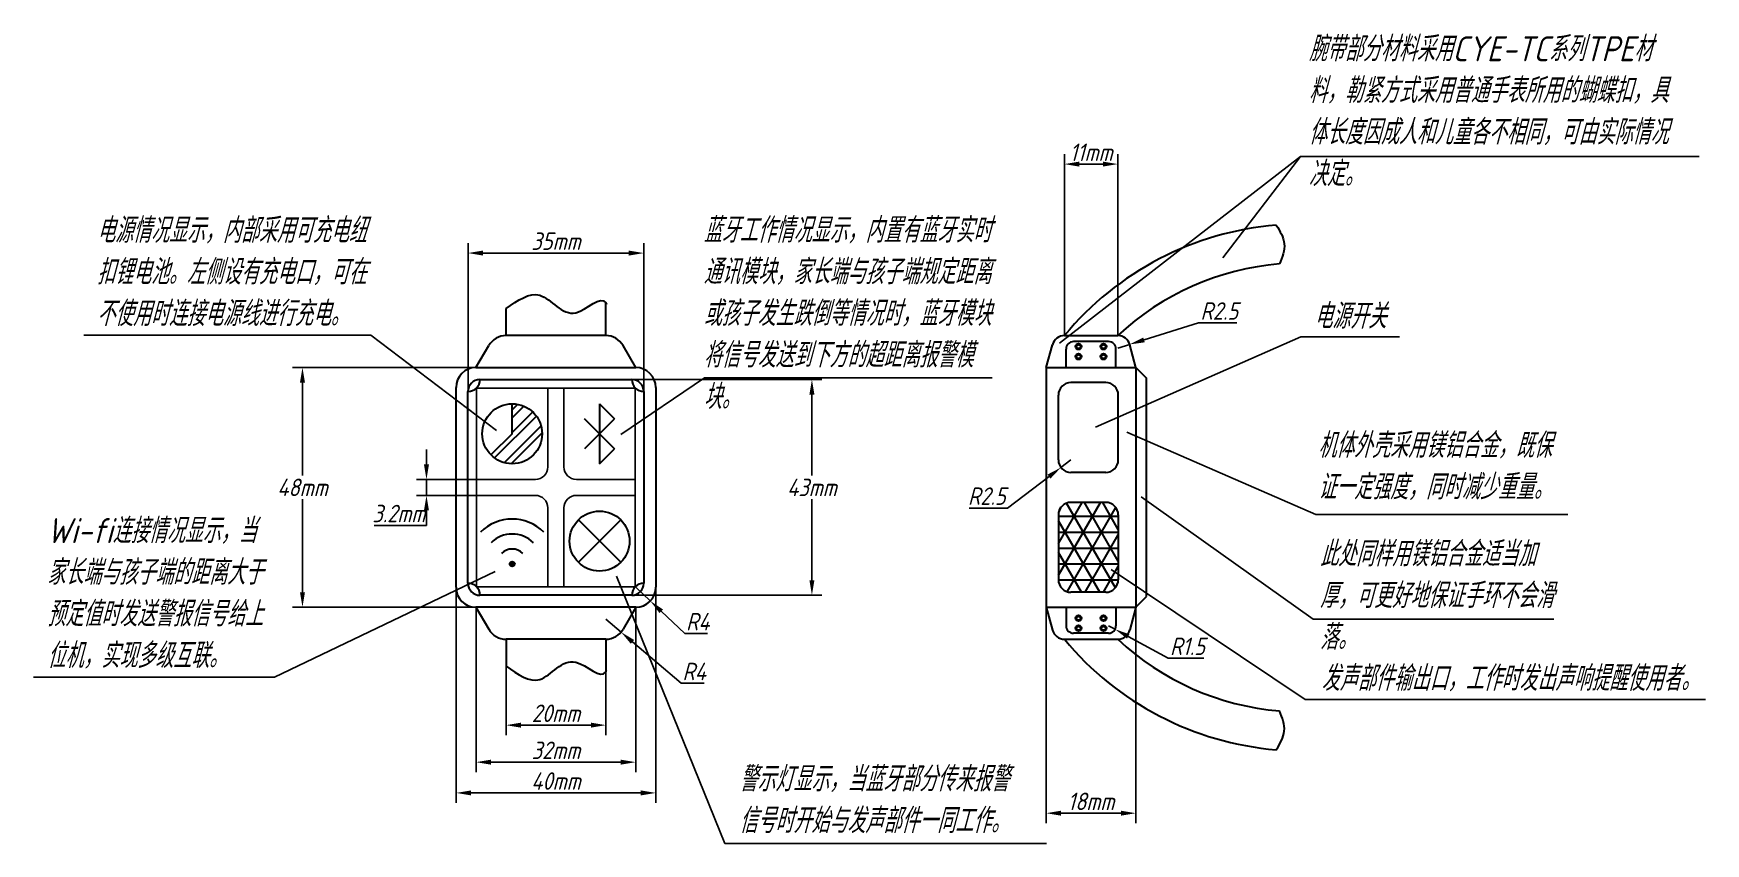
# Model space of a CAD drawing. Header units: millimetres. Extents: x 3078 to 3413, y 2379 to 2541.
import ezdxf

# ---------------------------------------------------------------- set-up
doc = ezdxf.new("R2010")
doc.units = ezdxf.units.MM
doc.header["$LTSCALE"] = 0.5
doc.layers.add('cu', color=7, linetype='Continuous', lineweight=30)
doc.styles.get("Standard").update_dxf_attribs({"font": 'gbeitc.shx', "bigfont": 'gbcbig.shx'})
doc.dimstyles.new('ISO-25', dxfattribs={"dimtxt": 3.5, "dimasz": 3, "dimexe": 2, "dimexo": 0, "dimtad": 1, "dimtih": 1, "dimtoh": 1, "dimdsep": 46, "dimtxsty": 'Standard', "dimcen": 2.5, "dimadec": 0, "dimazin": 0, "dimtfac": 1, "dimtmove": 0, "dimatfit": 3, "dimfxl": 1, "dimarcsym": 0})

# ---------------------------------------------------------------- blocks, each defined once
blk = doc.blocks.new('*D3')
at = {"color": 0, "lineweight": -2, "transparency": 16777216}
for p, q in [((3162.65, 2430.54), (3162.65, 2387.35)), ((3202.65, 2430.54), (3202.65, 2387.35)), ((3165.65, 2389.35), (3199.65, 2389.35))]:
    blk.add_line(p, q, dxfattribs=at)
at = {"color": 0, "transparency": 16777216}
for points in [[(3165.65, 2389.85), (3165.65, 2388.85), (3162.65, 2389.35)], [(3199.65, 2389.85), (3199.65, 2388.85), (3202.65, 2389.35)]]:
    blk.add_solid(points, dxfattribs=at)
at = {"layer": 'Defpoints', "color": 0, "transparency": 16777216}
for p in [(3162.65, 2430.54), (3202.65, 2430.54), (3202.65, 2389.35)]:
    blk.add_point(p, dxfattribs=at)
at = {"color": 0, "transparency": 16777216, "insert": (3182.65, 2391.73), "char_height": 3.5, "attachment_point": 5}
blk.add_mtext('40mm', dxfattribs=at)
blk = doc.blocks.new('*D4')
at = {"color": 0, "lineweight": -2, "transparency": 16777216}
for p, q in [((3166.65, 2426.54), (3166.65, 2393.51)), ((3198.65, 2426.54), (3198.65, 2393.51)), ((3169.65, 2395.51), (3195.65, 2395.51))]:
    blk.add_line(p, q, dxfattribs=at)
at = {"color": 0, "transparency": 16777216}
for points in [[(3169.65, 2396.01), (3169.65, 2395.01), (3166.65, 2395.51)], [(3195.65, 2396.01), (3195.65, 2395.01), (3198.65, 2395.51)]]:
    blk.add_solid(points, dxfattribs=at)
at = {"layer": 'Defpoints', "color": 0, "transparency": 16777216}
for p in [(3166.65, 2426.54), (3198.65, 2426.54), (3198.65, 2395.51)]:
    blk.add_point(p, dxfattribs=at)
at = {"color": 0, "transparency": 16777216, "insert": (3182.65, 2397.88), "char_height": 3.5, "attachment_point": 5}
blk.add_mtext('32mm', dxfattribs=at)
blk = doc.blocks.new('*D5')
at = {"color": 0, "lineweight": -2, "transparency": 16777216}
for p, q in [((3172.68, 2420.14), (3172.68, 2400.92)), ((3192.65, 2420.14), (3192.65, 2400.92)), ((3175.68, 2402.92), (3189.65, 2402.92))]:
    blk.add_line(p, q, dxfattribs=at)
at = {"color": 0, "transparency": 16777216}
for points in [[(3175.68, 2403.42), (3175.68, 2402.42), (3172.68, 2402.92)], [(3189.65, 2403.42), (3189.65, 2402.42), (3192.65, 2402.92)]]:
    blk.add_solid(points, dxfattribs=at)
at = {"layer": 'Defpoints', "color": 0, "transparency": 16777216}
for p in [(3172.68, 2420.14), (3192.65, 2420.14), (3192.65, 2402.92)]:
    blk.add_point(p, dxfattribs=at)
at = {"color": 0, "transparency": 16777216, "insert": (3182.66, 2405.3), "char_height": 3.5, "attachment_point": 5}
blk.add_mtext('20mm', dxfattribs=at)
blk = doc.blocks.new('*D6')
at = {"color": 0, "lineweight": -2, "transparency": 16777216}
for p, q in [((3166.65, 2474.54), (3129.9, 2474.54)), ((3131.9, 2471.54), (3131.9, 2452.91)), ((3131.9, 2429.54), (3131.9, 2448.16)), ((3166.65, 2426.54), (3129.9, 2426.54))]:
    blk.add_line(p, q, dxfattribs=at)
at = {"color": 0, "transparency": 16777216}
for points in [[(3131.4, 2471.54), (3132.4, 2471.54), (3131.9, 2474.54)], [(3131.4, 2429.54), (3132.4, 2429.54), (3131.9, 2426.54)]]:
    blk.add_solid(points, dxfattribs=at)
at = {"layer": 'Defpoints', "color": 0, "transparency": 16777216}
for p in [(3166.65, 2474.54), (3131.9, 2426.54), (3166.65, 2426.54)]:
    blk.add_point(p, dxfattribs=at)
at = {"color": 0, "transparency": 16777216, "insert": (3131.9, 2450.54), "char_height": 3.5, "attachment_point": 5}
blk.add_mtext('48mm', dxfattribs=at)
blk = doc.blocks.new('*D8')
at = {"color": 0, "lineweight": -2, "transparency": 16777216}
for p, q in [((3192.65, 2424.14), (3195.7, 2421.55)), ((3207.75, 2411.3), (3197.98, 2419.6)), ((3212.31, 2411.3), (3207.75, 2411.3))]:
    blk.add_line(p, q, dxfattribs=at)
at = {"color": 0, "transparency": 16777216}
blk.add_solid([(3198.31, 2419.98), (3197.66, 2419.22), (3195.7, 2421.55)], dxfattribs=at)
at = {"layer": 'Defpoints', "color": 0, "transparency": 16777216}
for p in [(3192.65, 2424.14), (3195.7, 2421.55)]:
    blk.add_point(p, dxfattribs=at)
at = {"color": 0, "transparency": 16777216, "insert": (3210.34, 2413.67), "char_height": 3.5, "attachment_point": 5}
blk.add_mtext('R4', dxfattribs=at)
blk = doc.blocks.new('*D9')
at = {"color": 0, "lineweight": -2, "transparency": 16777216}
for p, q in [((3198.65, 2430.54), (3201.56, 2427.79)), ((3208.47, 2421.27), (3203.74, 2425.73)), ((3213.03, 2421.27), (3208.47, 2421.27))]:
    blk.add_line(p, q, dxfattribs=at)
at = {"color": 0, "transparency": 16777216}
blk.add_solid([(3204.08, 2426.1), (3203.4, 2425.37), (3201.56, 2427.79)], dxfattribs=at)
at = {"layer": 'Defpoints', "color": 0, "transparency": 16777216}
for p in [(3198.65, 2430.54), (3201.56, 2427.79)]:
    blk.add_point(p, dxfattribs=at)
at = {"color": 0, "transparency": 16777216, "insert": (3211.06, 2423.65), "char_height": 3.5, "attachment_point": 5}
blk.add_mtext('R4', dxfattribs=at)
blk = doc.blocks.new('*D10')
at = {"color": 0, "lineweight": -2, "transparency": 16777216}
for p, q in [((3156.73, 2455.14), (3156.73, 2458.14)), ((3166.74, 2452.14), (3154.73, 2452.14)), ((3156.73, 2452.14), (3156.73, 2448.94)), ((3166.74, 2448.94), (3154.73, 2448.94)), ((3156.73, 2445.94), (3156.73, 2442.94)), ((3156.73, 2442.94), (3146.26, 2442.94))]:
    blk.add_line(p, q, dxfattribs=at)
at = {"color": 0, "transparency": 16777216}
for points in [[(3156.23, 2455.14), (3157.23, 2455.14), (3156.73, 2452.14)], [(3156.23, 2445.94), (3157.23, 2445.94), (3156.73, 2448.94)]]:
    blk.add_solid(points, dxfattribs=at)
at = {"layer": 'Defpoints', "color": 0, "transparency": 16777216}
for p in [(3166.74, 2452.14), (3156.73, 2448.94), (3166.74, 2448.94)]:
    blk.add_point(p, dxfattribs=at)
at = {"color": 0, "transparency": 16777216, "insert": (3151.19, 2445.31), "char_height": 3.5, "attachment_point": 5}
blk.add_mtext('3.2mm', dxfattribs=at)
blk = doc.blocks.new('*D11')
at = {"color": 0, "lineweight": -2, "transparency": 16777216}
for p, q in [((3197.85, 2472.14), (3235.92, 2472.14)), ((3233.92, 2469.14), (3233.92, 2452.91)), ((3233.92, 2431.94), (3233.92, 2448.16)), ((3197.85, 2428.94), (3235.92, 2428.94))]:
    blk.add_line(p, q, dxfattribs=at)
at = {"color": 0, "transparency": 16777216}
for points in [[(3233.42, 2469.14), (3234.42, 2469.14), (3233.92, 2472.14)], [(3233.42, 2431.94), (3234.42, 2431.94), (3233.92, 2428.94)]]:
    blk.add_solid(points, dxfattribs=at)
at = {"layer": 'Defpoints', "color": 0, "transparency": 16777216}
for p in [(3197.85, 2472.14), (3197.85, 2428.94), (3233.92, 2428.94)]:
    blk.add_point(p, dxfattribs=at)
at = {"color": 0, "transparency": 16777216, "insert": (3233.92, 2450.54), "char_height": 3.5, "attachment_point": 5}
blk.add_mtext('43mm', dxfattribs=at)
blk = doc.blocks.new('*D12')
at = {"color": 0, "lineweight": -2, "transparency": 16777216}
for p, q in [((3284.49, 2480.94), (3284.49, 2517.29)), ((3287.49, 2515.29), (3292.18, 2515.29)), ((3295.18, 2480.94), (3295.18, 2517.29))]:
    blk.add_line(p, q, dxfattribs=at)
at = {"color": 0, "transparency": 16777216}
for points in [[(3287.49, 2515.79), (3287.49, 2514.79), (3284.49, 2515.29)], [(3292.18, 2515.79), (3292.18, 2514.79), (3295.18, 2515.29)]]:
    blk.add_solid(points, dxfattribs=at)
at = {"layer": 'Defpoints', "color": 0, "transparency": 16777216}
for p in [(3295.18, 2515.29), (3284.49, 2480.94), (3295.18, 2480.94)]:
    blk.add_point(p, dxfattribs=at)
at = {"color": 0, "transparency": 16777216, "insert": (3289.83, 2517.66), "char_height": 3.5, "attachment_point": 5}
blk.add_mtext('11mm', dxfattribs=at)
blk = doc.blocks.new('*D13')
at = {"color": 0, "lineweight": -2, "transparency": 16777216}
for p, q in [((3280.81, 2426.54), (3280.81, 2383.29)), ((3298.81, 2426.54), (3298.81, 2383.29)), ((3283.81, 2385.29), (3295.81, 2385.29))]:
    blk.add_line(p, q, dxfattribs=at)
at = {"color": 0, "transparency": 16777216}
for points in [[(3283.81, 2385.79), (3283.81, 2384.79), (3280.81, 2385.29)], [(3295.81, 2385.79), (3295.81, 2384.79), (3298.81, 2385.29)]]:
    blk.add_solid(points, dxfattribs=at)
at = {"layer": 'Defpoints', "color": 0, "transparency": 16777216}
for p in [(3280.81, 2426.54), (3298.81, 2426.54), (3298.81, 2385.29)]:
    blk.add_point(p, dxfattribs=at)
at = {"color": 0, "transparency": 16777216, "insert": (3289.81, 2387.66), "char_height": 3.5, "attachment_point": 5}
blk.add_mtext('18mm', dxfattribs=at)
blk = doc.blocks.new('*D14')
at = {"color": 0, "lineweight": -2, "transparency": 16777216}
for p, q in [((3311.34, 2483.49), (3300.43, 2480.08)), ((3319.03, 2483.49), (3311.34, 2483.49)), ((3295.18, 2478.44), (3297.56, 2479.18))]:
    blk.add_line(p, q, dxfattribs=at)
at = {"color": 0, "transparency": 16777216}
blk.add_solid([(3300.28, 2480.56), (3300.58, 2479.6), (3297.56, 2479.18)], dxfattribs=at)
at = {"layer": 'Defpoints', "color": 0, "transparency": 16777216}
for p in [(3295.18, 2478.44), (3297.56, 2479.18)]:
    blk.add_point(p, dxfattribs=at)
at = {"color": 0, "transparency": 16777216, "insert": (3315.5, 2485.87), "char_height": 3.5, "attachment_point": 5}
blk.add_mtext('R2.5', dxfattribs=at)
blk = doc.blocks.new('*D15')
at = {"color": 0, "lineweight": -2, "transparency": 16777216}
for p, q in [((3293.31, 2422.84), (3294.63, 2422.12)), ((3305.26, 2416.34), (3297.27, 2420.69)), ((3312.38, 2416.34), (3305.26, 2416.34))]:
    blk.add_line(p, q, dxfattribs=at)
at = {"color": 0, "transparency": 16777216}
blk.add_solid([(3297.51, 2421.13), (3297.03, 2420.25), (3294.63, 2422.12)], dxfattribs=at)
at = {"layer": 'Defpoints', "color": 0, "transparency": 16777216}
for p in [(3293.31, 2422.84), (3294.63, 2422.12)]:
    blk.add_point(p, dxfattribs=at)
at = {"color": 0, "transparency": 16777216, "insert": (3309.13, 2418.71), "char_height": 3.5, "attachment_point": 5}
blk.add_mtext('R1.5', dxfattribs=at)
blk = doc.blocks.new('*D16')
at = {"color": 0, "lineweight": -2, "transparency": 16777216}
for p, q in [((3285.78, 2456.04), (3283.79, 2454.52)), ((3273.1, 2446.41), (3281.4, 2452.71)), ((3265.41, 2446.41), (3273.1, 2446.41))]:
    blk.add_line(p, q, dxfattribs=at)
at = {"color": 0, "transparency": 16777216}
blk.add_solid([(3281.09, 2453.11), (3281.7, 2452.31), (3283.79, 2454.52)], dxfattribs=at)
at = {"layer": 'Defpoints', "color": 0, "transparency": 16777216}
for p in [(3283.79, 2454.52), (3285.78, 2456.04)]:
    blk.add_point(p, dxfattribs=at)
at = {"color": 0, "transparency": 16777216, "insert": (3268.94, 2448.79), "char_height": 3.5, "attachment_point": 5}
blk.add_mtext('R2.5', dxfattribs=at)
blk = doc.blocks.new('*D17')
at = {"color": 0, "lineweight": -2, "transparency": 16777216}
for p, q in [((3165.05, 2469.74), (3165.05, 2499.47)), ((3200.25, 2469.74), (3200.25, 2499.47)), ((3168.05, 2497.47), (3197.25, 2497.47))]:
    blk.add_line(p, q, dxfattribs=at)
at = {"color": 0, "transparency": 16777216}
for points in [[(3168.05, 2497.97), (3168.05, 2496.97), (3165.05, 2497.47)], [(3197.25, 2497.97), (3197.25, 2496.97), (3200.25, 2497.47)]]:
    blk.add_solid(points, dxfattribs=at)
at = {"layer": 'Defpoints', "color": 0, "transparency": 16777216}
for p in [(3200.25, 2497.47), (3165.05, 2469.74), (3200.25, 2469.74)]:
    blk.add_point(p, dxfattribs=at)
at = {"color": 0, "transparency": 16777216, "insert": (3182.65, 2499.85), "char_height": 3.5, "attachment_point": 5}
blk.add_mtext('35mm', dxfattribs=at)

msp = doc.modelspace()

# ---------------------------------------------------------------- hatches: boundary and pattern name
h = msp.add_hatch(color=256)
h.dxf.hatch_style = 1
h.paths.add_polyline_path([(3174.396, 2435.198, 1), (3173.396, 2435.198, 1)])
at = {"layer": 'cu'}
h = msp.add_hatch(dxfattribs=at)
h.set_pattern_fill('STEEL', color=256)
h.set_pattern_definition([(45, (0, 0), (-2.245064, 2.245064), []), (45, (0, 1.5875), (-2.245064, 2.245064), [])])
h.paths.add_polyline_path([(3179.896, 2461.288, 0.4142136), (3173.896, 2467.288), (3173.896, 2461.288), (3169.653, 2457.046, 0.6681786)])
h = msp.add_hatch(dxfattribs=at)
h.set_pattern_fill('NET3', color=256)
h.set_pattern_definition([(0, (23.5348, 0), (0, 3.175), []), (60, (23.5348, 0), (-2.7496307, 1.5875), []), (120, (23.5348, 0), (-2.7496307, -1.5875), [])])
h.paths.add_polyline_path([(3283.276, 2432.037, 0.4142136), (3285.776, 2429.537), (3292.776, 2429.537, 0.4142136), (3295.276, 2432.037), (3295.276, 2445.037, 0.4142136), (3292.776, 2447.537), (3285.776, 2447.537, 0.4142136), (3283.276, 2445.037)])

# ---------------------------------------------------------------- linework, layer by layer
for p, q in [((3331.782, 2516.796), (3283.472, 2479.421)), ((3316.213, 2496.519), (3331.782, 2516.796)), ((3331.782, 2516.796), (3411.609, 2516.796)), ((3145.612, 2481.054), (3088.13, 2481.054)), ((3170.766, 2461.912), (3145.612, 2481.054)), ((3290.733, 2462.579), (3331.807, 2480.671)), ((3331.807, 2480.671), (3351.618, 2480.671)), ((3167.447, 2472.137), (3167.447, 2472.137)), ((3195.653, 2461.137), (3212.383, 2472.514)), ((3197.847, 2472.137), (3197.847, 2472.137)), ((3212.383, 2472.514), (3270.037, 2472.514)), ((3165.047, 2469.737), (3165.047, 2469.737)), ((3166.744, 2470.44), (3198.55, 2470.44)), ((3166.744, 2430.634), (3166.744, 2470.44)), ((3181.047, 2470.44), (3181.047, 2454.637)), ((3184.247, 2470.44), (3184.247, 2454.637)), ((3198.55, 2470.44), (3198.55, 2430.634)), ((3200.247, 2469.737), (3200.247, 2469.737)), ((3296.972, 2461.59), (3334.81, 2445.096)), ((3166.744, 2452.137), (3178.547, 2452.137)), ((3186.747, 2452.137), (3198.55, 2452.137)), ((3166.744, 2448.937), (3178.547, 2448.937)), ((3186.747, 2448.937), (3198.55, 2448.937)), ((3299.881, 2448.633), (3334.329, 2424.175)), ((3181.047, 2446.437), (3181.047, 2430.634)), ((3184.247, 2446.437), (3184.247, 2430.634)), ((3334.81, 2445.096), (3385.313, 2445.096)), ((3170.477, 2433.687), (3126.321, 2412.504)), ((3165.047, 2431.337), (3165.047, 2431.337)), ((3194.813, 2432.78), (3216.51, 2379.207)), ((3200.247, 2431.337), (3200.247, 2431.337)), ((3293.876, 2434.122), (3332.687, 2408.066)), ((3198.55, 2430.634), (3166.744, 2430.634)), ((3167.447, 2428.937), (3167.447, 2428.937)), ((3197.847, 2428.937), (3197.847, 2428.937)), ((3334.329, 2424.175), (3382.473, 2424.175)), ((3126.321, 2412.504), (3078.022, 2412.504)), ((3332.687, 2408.066), (3412.882, 2408.066)), ((3216.51, 2379.207), (3280.931, 2379.207))]:
    msp.add_line(p, q)
for centre, start, end in [((3178.547, 2454.637), 270, 0), ((3186.747, 2454.637), 180, 270), ((3178.547, 2446.437), 360, 90), ((3186.747, 2446.437), 90, 180)]:
    msp.add_arc(centre, 2.5, start, end)
for p, q in [((3172.676, 2480.937), (3172.676, 2486.361)), ((3192.649, 2480.937), (3192.649, 2487.474)), ((3166.647, 2474.537), (3169.22, 2478.951)), ((3192.649, 2480.937), (3172.676, 2480.937)), ((3198.647, 2474.537), (3196.116, 2478.933)), ((3280.814, 2474.537), (3282.078, 2479.104)), ((3284.488, 2480.937), (3295.178, 2480.937)), ((3284.814, 2474.537), (3284.814, 2478.237)), ((3293.314, 2479.737), (3286.314, 2479.737)), ((3294.814, 2474.537), (3294.814, 2478.237)), ((3298.814, 2474.537), (3297.592, 2479.085)), ((3166.647, 2474.537), (3198.647, 2474.537)), ((3167.447, 2472.137), (3197.847, 2472.137)), ((3280.814, 2474.537), (3280.814, 2426.537)), ((3280.814, 2474.537), (3298.814, 2474.537)), ((3292.776, 2471.537), (3285.776, 2471.537)), ((3298.814, 2474.537), (3298.814, 2426.537)), ((3298.814, 2474.537), (3300.935, 2472.415)), ((3300.935, 2428.658), (3300.935, 2472.415)), ((3162.647, 2430.537), (3162.647, 2470.537)), ((3165.047, 2431.337), (3165.047, 2469.737)), ((3200.247, 2469.737), (3200.247, 2431.337)), ((3202.647, 2470.537), (3202.647, 2430.537)), ((3283.276, 2456.037), (3283.276, 2469.037)), ((3295.276, 2456.037), (3295.276, 2469.037)), ((3173.896, 2461.288), (3173.896, 2467.288)), ((3191.399, 2467.288), (3194.399, 2464.288)), ((3191.399, 2467.288), (3191.399, 2455.288)), ((3173.896, 2461.288), (3169.653, 2457.046)), ((3191.399, 2461.288), (3188.399, 2464.288)), ((3191.399, 2461.288), (3188.399, 2458.288)), ((3191.399, 2461.288), (3194.399, 2464.288)), ((3191.399, 2461.288), (3194.399, 2458.288)), ((3191.399, 2455.288), (3194.399, 2458.288)), ((3292.776, 2453.537), (3285.776, 2453.537)), ((3283.276, 2445.037), (3283.276, 2432.037)), ((3292.776, 2447.537), (3285.776, 2447.537)), ((3295.276, 2445.037), (3295.276, 2432.037)), ((3195.641, 2435.543), (3187.156, 2444.028)), ((3187.156, 2435.543), (3195.641, 2444.028)), ((3197.847, 2428.937), (3167.447, 2428.937)), ((3292.776, 2429.537), (3285.776, 2429.537)), ((3298.814, 2426.537), (3300.935, 2428.658)), ((3198.647, 2426.537), (3166.647, 2426.537)), ((3166.647, 2426.537), (3169.22, 2422.123)), ((3198.647, 2426.537), (3196.116, 2422.14)), ((3280.814, 2426.537), (3298.814, 2426.537)), ((3280.814, 2426.537), (3282.078, 2421.97)), ((3284.814, 2426.537), (3284.814, 2422.837)), ((3294.814, 2426.537), (3294.814, 2422.837)), ((3298.814, 2426.537), (3297.592, 2421.988)), ((3293.314, 2421.337), (3286.314, 2421.337)), ((3192.649, 2420.137), (3172.676, 2420.137)), ((3172.676, 2420.137), (3172.676, 2414.713)), ((3192.649, 2420.137), (3192.649, 2413.6)), ((3284.488, 2420.137), (3295.178, 2420.137))]:
    msp.add_line(p, q, dxfattribs=at)
for centre, radius in [((3287.314, 2478.737), 0.6), ((3287.314, 2478.737), 0.4), ((3292.314, 2478.737), 0.6), ((3292.314, 2478.737), 0.4), ((3287.314, 2476.737), 0.6), ((3287.314, 2476.737), 0.4), ((3292.314, 2476.737), 0.6), ((3292.314, 2476.737), 0.4), ((3173.896, 2461.288), 6), ((3191.399, 2439.785), 6), ((3173.896, 2435.198), 0.5), ((3287.314, 2424.337), 0.6), ((3287.314, 2424.337), 0.4), ((3292.314, 2424.337), 0.6), ((3292.314, 2424.337), 0.4), ((3287.314, 2422.337), 0.6), ((3287.314, 2422.337), 0.4), ((3292.314, 2422.337), 0.6), ((3292.314, 2422.337), 0.4)]:
    msp.add_circle(centre, radius, dxfattribs=at)
for centre, radius, start, end in [((3331.994, 2441.615), 61.669, 94.71985, 140.38481), ((3331.994, 2441.615), 53.866, 94.71985, 133.11492), ((3172.676, 2476.937), 4, 90, 149.76854), ((3192.649, 2476.937), 4, 29.93695, 90), ((3284.488, 2478.437), 2.5, 90, 164.52571), ((3286.314, 2478.237), 1.5, 90, 180), ((3293.314, 2478.237), 1.5, 0, 90), ((3295.178, 2478.437), 2.5, 15.03288, 90), ((3166.647, 2470.537), 4, 90, 180), ((3167.447, 2469.737), 2.4, 90, 180), ((3165.047, 2472.137), 2.4, 270, 0), ((3197.847, 2469.737), 2.4, 0, 90), ((3200.247, 2472.137), 2.4, 180, 270), ((3198.647, 2470.537), 4, 0, 90), ((3285.776, 2469.037), 2.5, 90, 180), ((3292.776, 2469.037), 2.5, 0, 90), ((3285.776, 2456.037), 2.5, 180, 270), ((3292.776, 2456.037), 2.5, 270, 0), ((3285.776, 2445.037), 2.5, 90, 180), ((3292.776, 2445.037), 2.5, 0, 90), ((3173.896, 2435.198), 9, 45, 135), ((3173.896, 2435.198), 6, 45, 135), ((3173.896, 2435.198), 3, 45, 135), ((3167.447, 2431.337), 2.4, 180, 270), ((3165.047, 2428.937), 2.4, 0, 90), ((3197.847, 2431.337), 2.4, 270, 0), ((3200.247, 2428.937), 2.4, 90, 180), ((3285.776, 2432.037), 2.5, 180, 270), ((3292.776, 2432.037), 2.5, 270, 0), ((3166.647, 2430.537), 4, 180, 270), ((3198.647, 2430.537), 4, 270, 0), ((3172.676, 2424.137), 4, 210.23146, 270), ((3192.649, 2424.137), 4, 270, 330.06305), ((3284.488, 2422.637), 2.5, 195.47429, 270), ((3286.314, 2422.837), 1.5, 180, 270), ((3293.314, 2422.837), 1.5, 270, 0), ((3295.178, 2422.637), 2.5, 270, 344.96712), ((3331.994, 2459.458), 61.669, 219.61519, 265.28015), ((3331.994, 2459.458), 53.866, 226.88508, 265.28015)]:
    msp.add_arc(centre, radius, start, end, dxfattribs=at)
for points in [[(3326.919, 2503.074), (3328.52, 2499.339), (3327.561, 2495.299)], [(3172.676, 2486.361), (3179.423, 2489.011), (3186.666, 2485.533), (3192.649, 2487.474), (3192.795, 2487.202)], [(3172.676, 2414.713), (3179.423, 2412.063), (3186.666, 2415.541), (3192.649, 2413.6), (3192.795, 2413.871)], [(3326.919, 2397.999), (3328.52, 2401.734), (3327.561, 2405.775)]]:
    msp.add_spline(points, degree=3, dxfattribs=at)

# ---------------------------------------------------------------- texts
at = {"char_height": 5, "attachment_point": 1}
for s, width, insert in [('腕带部分材料采用CYE-TC系列TPE材料，勒紧方式采用普通手表所用的蝴蝶扣，具体长度因成人和儿童各不相同，可由实际情况决定。', 75.32387, (3333.391, 2540.886)), ('电源情况显示，内部采用可充电纽扣锂电池。左侧设有充电口，可在不使用时连接电源线进行充电。', 54.53585, (3090.694, 2504.526)), ('蓝牙工作情况显示，内置有蓝牙实时通讯模块，家长端与孩子端规定距离或孩子发生跌倒等情况时，蓝牙模块将信号发送到下方的超距离报警模块。', 60.95321, (3212.189, 2504.569)), ('电源开关', 36.83658, (3334.462, 2487.342)), ('机体外壳采用镁铝合金，既保证一定强度，同时减少重量。', 48.00005, (3335.244, 2461.473)), ('Wi-fi连接情况显示，当家长端与孩子端的距离大于预定值时发送警报信号给上位机，实现多级互联。', 43.55866, (3080.746, 2444.385)), ('此处同样用镁铝合金适当加厚，可更好地保证手环不会滑落。', 48.48814, (3335.639, 2439.725)), ('发声部件输出口，工作时发出声响提醒使用者。', 77.31789, (3335.956, 2414.819)), ('警示灯显示，当蓝牙部分传来报警信号时开始与发声部件一同工作。', 56.95328, (3219.345, 2394.648))]:
    msp.add_mtext_dynamic_manual_height_columns(s, width=width, gutter_width=12.5, heights=[0], dxfattribs=dict(at, insert=insert))

# ---------------------------------------------------------------- dimensions: what is measured, and where the dimension line sits
for base, p1, p2, text, picture, middle in [((3295.178, 2515.289), (3284.488, 2480.937), (3295.178, 2480.937), '11mm', '*D12', (3289.833, 2517.664)), ((3200.247, 2497.474), (3165.047, 2469.737), (3200.247, 2469.737), '35mm', '*D17', (3182.647, 2499.849)), ((3198.647, 2395.507), (3166.647, 2426.537), (3198.647, 2426.537), '<>mm', '*D4', (3182.647, 2397.882)), ((3298.814, 2385.287), (3280.814, 2426.537), (3298.814, 2426.537), '<>mm', '*D13', (3289.814, 2387.662)), ((3192.649, 2402.922), (3172.676, 2420.137), (3192.649, 2420.137), '20mm', '*D5', (3182.662, 2405.297))]:
    dim = msp.add_linear_dim(base=base, p1=p1, p2=p2, text=text, dimstyle='ISO-25')
    dim.commit()
    dim.dimension.update_dxf_attribs({"geometry": picture, "text_midpoint": middle})
for center, mpoint, picture, middle in [((3295.178, 2478.437), (3297.564, 2479.183), '*D14', (3315.497, 2483.493)), ((3285.776, 2456.037), (3283.785, 2454.525), '*D16', (3268.943, 2446.412)), ((3192.649, 2424.137), (3195.696, 2421.545), '*D8', (3210.339, 2411.297)), ((3293.314, 2422.837), (3294.632, 2422.12), '*D15', (3309.135, 2416.338))]:
    dim = msp.add_radius_dim(center=center, mpoint=mpoint, dimstyle='ISO-25')
    dim.commit()
    dim.dimension.update_dxf_attribs({"geometry": picture, "text_midpoint": middle, "dimtype": 164})
dim = msp.add_linear_dim(base=(3131.901, 2426.537), p1=(3166.647, 2474.537), p2=(3166.647, 2426.537), angle=90, text='<>mm', dimstyle='ISO-25')
dim.commit()
dim.dimension.update_dxf_attribs({"geometry": '*D6', "text_midpoint": (3131.901, 2450.537), "dimtype": 160})
for base, p1, p2, text, picture, middle in [((3233.923, 2428.937), (3197.847, 2472.137), (3197.847, 2428.937), '43mm', '*D11', (3233.923, 2450.537)), ((3156.733, 2448.937), (3166.744, 2452.137), (3166.744, 2448.937), '<>mm', '*D10', (3151.186, 2445.312))]:
    dim = msp.add_linear_dim(base=base, p1=p1, p2=p2, angle=90, text=text, dimstyle='ISO-25')
    dim.commit()
    dim.dimension.update_dxf_attribs({"geometry": picture, "text_midpoint": middle})
dim = msp.add_linear_dim(base=(3202.647, 2389.353), p1=(3162.647, 2430.537), p2=(3202.647, 2430.537), text='40mm', dimstyle='ISO-25')
dim.commit()
dim.dimension.update_dxf_attribs({"geometry": '*D3', "text_midpoint": (3182.647, 2389.353), "dimtype": 160})
dim = msp.add_radius_dim(center=(3198.647, 2430.537), mpoint=(3201.557, 2427.792), dimstyle='ISO-25')
dim.commit()
dim.dimension.update_dxf_attribs({"geometry": '*D9', "text_midpoint": (3211.062, 2423.648)})

doc.saveas('drawing.dxf')
